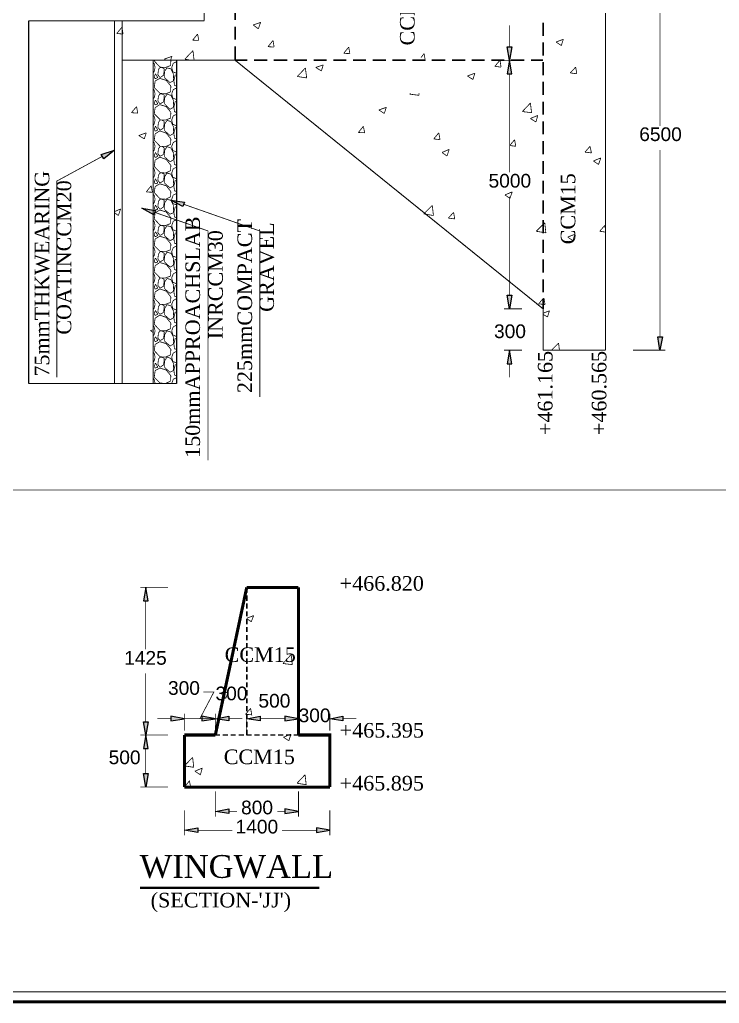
# Model space of a CAD drawing. Header units: millimetres. Extents: x 5 to 839, y 41 to 552.
# Drawn here: x 653.5 to 730.1, y 40.5 to 148.3 of the extents above; entities that cross this region are included whole.
import ezdxf

# ---------------------------------------------------------------- set-up
doc = ezdxf.new("R2010")
doc.units = ezdxf.units.MM
for name, color, linetype in [('H', 7, 'Continuous'), ('P', 7, 'Continuous'), ('T', 7, 'Continuous')]:
    doc.layers.add(name, color=color, linetype=linetype)

msp = doc.modelspace()

# ---------------------------------------------------------------- hatches: boundary and pattern name
at = {"layer": 'H', "linetype": 'Continuous'}
for points in [[(707.108, 143.88), (706.861, 145.362), (707.355, 145.362), (707.108, 143.88)], [(706.861, 142.399), (707.108, 143.88), (707.355, 142.399), (706.861, 142.399)], [(662.658, 133.085), (662.411, 133.544), (663.84, 134.02), (662.658, 133.085)], [(671.336, 127.829), (670.031, 128.552), (671.513, 128.305), (671.336, 127.829)], [(668.161, 126.947), (666.856, 127.67), (668.338, 127.406), (668.161, 126.947)], [(707.108, 116.611), (706.861, 118.092), (707.355, 118.092), (707.108, 116.611)], [(707.108, 116.611), (706.861, 118.092), (707.355, 118.092), (707.108, 116.611)], [(723.583, 112.078), (723.318, 113.559), (723.829, 113.559), (723.583, 112.078)], [(706.861, 110.596), (707.108, 112.078), (707.355, 110.596), (706.861, 110.596)], [(667.015, 84.614), (667.279, 86.095), (667.526, 84.614), (667.015, 84.614)], [(667.279, 69.921), (667.015, 71.367), (667.526, 71.367), (667.279, 69.921)], [(670.031, 71.438), (670.031, 71.949), (671.513, 71.702), (670.031, 71.438)], [(673.418, 71.438), (673.418, 71.949), (674.899, 71.702), (673.418, 71.438)], [(676.381, 71.438), (674.899, 71.702), (676.381, 71.949), (676.381, 71.438)], [(679.803, 71.438), (678.321, 71.702), (679.803, 71.949), (679.803, 71.438)], [(679.803, 71.438), (678.321, 71.702), (679.803, 71.949), (679.803, 71.438)], [(682.519, 71.438), (682.519, 71.949), (684.001, 71.702), (682.519, 71.438)], [(682.519, 71.438), (682.519, 71.949), (684.001, 71.702), (682.519, 71.438)], [(688.869, 71.438), (687.423, 71.702), (688.869, 71.949), (688.869, 71.438)], [(667.015, 68.439), (667.279, 69.921), (667.526, 68.439), (667.015, 68.439)], [(667.279, 64.206), (667.015, 65.687), (667.526, 65.687), (667.279, 64.206)], [(676.381, 61.278), (674.899, 61.542), (676.381, 61.789), (676.381, 61.278)], [(682.519, 61.278), (682.519, 61.789), (684.001, 61.542), (682.519, 61.278)], [(672.994, 59.214), (671.513, 59.461), (672.994, 59.725), (672.994, 59.214)], [(685.941, 59.214), (685.941, 59.725), (687.423, 59.461), (685.941, 59.214)]]:
    msp.add_hatch(color=256, dxfattribs=at).paths.add_polyline_path(points)

# ---------------------------------------------------------------- linework, layer by layer
at = {"layer": 'P'}
for points, const_width in [([(6.738, 41.769), (833.878, 41.769), (833.878, 551.886), (6.738, 551.886), (833.878, 551.886)], 0.085), ([(717.603, 112.095), (717.603, 158.662)], 0.127), ([(723.565, 157.18), (723.565, 136.684)], 0.085), ([(673.664, 148.202), (673.664, 154.129)], 0.127), ([(677.051, 149.719), (677.051, 148.29)], 0.169), ([(654.438, 148.202), (673.664, 148.202)], 0.127), ([(654.438, 148.202), (654.438, 108.444)], 0.127), ([(663.84, 108.444), (663.84, 148.202)], 0.127), ([(664.686, 143.88), (664.686, 148.202)], 0.127), ([(679.027, 147.743), (679.838, 148.026)], 0.085), ([(679.027, 147.743), (679.591, 147.32)], 0.085), ([(679.591, 147.32), (679.838, 148.026)], 0.085), ([(707.108, 145.362), (707.108, 147.69)], 0.085), ([(710.777, 146.544), (710.777, 147.99)], 0.169), ([(664.087, 146.808), (664.633, 147.479)], 0.085), ([(664.087, 146.808), (664.686, 146.756)], 0.085), ([(664.633, 147.479), (664.686, 147.355)], 0.085), ([(664.686, 147.355), (664.774, 146.756)], 0.085), ([(664.686, 146.756), (664.774, 146.756)], 0.085), ([(672.394, 146.085), (672.941, 146.756)], 0.085), ([(673.065, 146.05), (672.941, 146.756)], 0.085), ([(677.051, 147.567), (677.051, 146.121)], 0.169), ([(672.394, 146.085), (673.065, 146.05)], 0.085), ([(680.649, 145.362), (681.196, 146.05)], 0.085), ([(681.32, 145.327), (681.196, 146.05)], 0.085), ([(710.777, 144.392), (710.777, 145.838)], 0.169), ([(712.188, 145.874), (712.982, 146.173)], 0.085), ([(712.188, 145.874), (712.77, 145.486)], 0.085), ([(712.77, 145.486), (712.982, 146.173)], 0.085), ([(671.548, 144.004), (672.43, 144.939)], 0.085), ([(672.553, 143.88), (672.43, 144.939)], 0.085), ([(677.051, 145.415), (677.051, 143.88)], 0.169), ([(680.649, 145.362), (681.32, 145.327)], 0.085), ([(688.94, 144.639), (689.487, 145.327)], 0.085), ([(688.94, 144.639), (689.61, 144.604)], 0.085), ([(689.61, 144.604), (689.487, 145.327)], 0.085), ([(697.406, 144.18), (697.742, 144.604)], 0.085), ([(697.865, 143.88), (697.742, 144.604)], 0.085), ([(677.051, 143.88), (664.686, 143.88)], 0.127), ([(664.686, 143.88), (664.686, 108.444)], 0.127), ([(668.073, 143.88), (668.073, 108.444)], 0.127), ([(668.161, 143.581), (668.073, 143.581)], 0.085), ([(668.285, 143.087), (668.161, 143.581)], 0.085), ([(668.232, 143.88), (668.196, 143.757)], 0.085), ([(668.196, 143.792), (668.831, 143.122)], 0.085), ([(669.29, 144.004), (670.137, 144.304)], 0.085), ([(669.29, 144.004), (669.466, 143.88)], 0.085), ([(669.978, 143.88), (670.137, 144.304)], 0.085), ([(669.978, 143.298), (670.013, 143.88)], 0.085), ([(670.101, 143.087), (670.278, 143.545)], 0.085), ([(670.278, 143.545), (670.648, 143.722)], 0.085), ([(670.648, 143.88), (670.648, 108.444)], 0.127), ([(671.548, 144.004), (672.183, 143.88)], 0.085), ([(677.051, 143.88), (678.392, 143.88)], 0.169), ([(710.777, 116.628), (677.051, 143.88)], 0.127), ([(679.115, 143.88), (680.561, 143.88)], 0.169), ([(681.284, 143.88), (682.766, 143.88)], 0.169), ([(683.472, 143.88), (684.918, 143.88)], 0.169), ([(685.641, 143.88), (687.07, 143.88)], 0.169), ([(685.888, 143.087), (686.7, 143.369)], 0.085), ([(686.488, 142.699), (686.7, 143.369)], 0.085), ([(687.793, 143.88), (689.24, 143.88)], 0.169), ([(689.963, 143.88), (691.392, 143.88)], 0.169), ([(692.115, 143.88), (693.561, 143.88)], 0.169), ([(694.267, 143.88), (695.713, 143.88)], 0.169), ([(696.436, 143.88), (697.865, 143.88)], 0.169), ([(697.406, 143.933), (697.53, 143.88)], 0.085), ([(697.53, 143.88), (697.918, 143.88)], 0.085), ([(698.588, 143.88), (700.07, 143.88)], 0.169), ([(700.793, 143.88), (702.239, 143.88)], 0.169), ([(702.945, 143.88), (704.391, 143.88)], 0.169), ([(705.115, 143.88), (706.543, 143.88)], 0.169), ([(705.485, 143.21), (706.049, 143.88)], 0.085), ([(706.173, 143.122), (706.049, 143.88)], 0.085), ([(708.448, 143.88), (706.508, 143.88)], 0.085), ([(708.448, 143.88), (706.508, 143.88)], 0.085), ([(707.267, 143.88), (708.713, 143.88)], 0.169), ([(709.436, 143.88), (710.777, 143.88)], 0.169), ([(710.777, 142.24), (710.777, 143.669)], 0.169), ([(668.073, 142.575), (668.161, 142.575)], 0.085), ([(668.161, 142.575), (668.285, 143.087)], 0.085), ([(668.32, 142.399), (668.196, 142.064)], 0.085), ([(668.584, 141.975), (668.32, 142.399)], 0.085), ([(668.655, 142.875), (668.584, 142.275), (668.831, 141.975)], 0.085), ([(668.831, 143.087), (668.655, 142.875)], 0.085), ([(668.831, 143.122), (669.431, 143.087)], 0.085), ([(669.008, 143.087), (668.831, 143.087)], 0.085), ([(669.29, 142.946), (669.043, 143.087)], 0.085), ([(669.219, 142.24), (669.29, 142.946)], 0.085), ([(669.343, 142.699), (669.59, 143.034)], 0.085), ([(669.343, 141.94), (669.343, 142.663)], 0.085), ([(669.431, 143.087), (669.978, 143.298)], 0.085), ([(669.59, 143.034), (670.013, 142.946)], 0.085), ([(670.013, 142.946), (670.313, 142.311)], 0.085), ([(670.225, 142.61), (670.101, 143.087)], 0.085), ([(670.648, 142.452), (670.225, 142.61)], 0.085), ([(670.313, 142.311), (670.278, 141.605)], 0.085), ([(670.313, 142.311), (670.278, 141.605)], 0.085), ([(683.86, 142.099), (684.742, 143.034)], 0.085), ([(684.883, 141.94), (684.742, 143.034)], 0.085), ([(685.888, 143.087), (686.488, 142.699)], 0.085), ([(702.486, 142.152), (703.298, 142.452)], 0.085), ([(703.086, 141.764), (703.298, 142.452)], 0.085), ([(705.485, 143.21), (706.173, 143.122)], 0.085), ([(707.108, 142.399), (707.108, 131.604)], 0.085), ([(713.74, 142.487), (714.34, 143.122)], 0.085), ([(713.74, 142.487), (714.463, 142.399)], 0.085), ([(714.463, 142.399), (714.34, 143.122)], 0.085), ([(668.073, 141.552), (668.108, 141.34)], 0.085), ([(668.196, 142.064), (668.285, 141.852)], 0.085), ([(668.285, 141.605), (668.196, 140.882)], 0.085), ([(668.285, 141.852), (668.584, 141.975)], 0.085), ([(668.796, 141.887), (668.285, 141.605)], 0.085), ([(669.502, 141.676), (668.796, 141.887)], 0.085), ([(668.831, 141.975), (669.219, 142.24)], 0.085), ([(669.925, 141.429), (669.343, 141.94)], 0.085), ([(670.013, 141.041), (669.502, 141.676)], 0.085), ([(670.278, 141.605), (669.925, 141.429)], 0.085), ([(670.489, 142.24), (670.348, 141.676)], 0.085), ([(670.348, 141.676), (670.401, 141.129)], 0.085), ([(670.648, 142.275), (670.489, 142.24)], 0.085), ([(683.86, 142.099), (684.883, 141.94)], 0.085), ([(702.486, 142.152), (703.086, 141.764)], 0.085), ([(710.777, 140.07), (710.777, 141.517)], 0.169), ([(668.161, 140.67), (668.073, 140.705)], 0.085), ([(668.285, 140.194), (668.161, 140.67)], 0.085), ([(668.161, 139.7), (668.285, 140.194)], 0.085), ([(668.196, 140.882), (668.831, 140.247)], 0.085), ([(668.831, 140.194), (668.655, 139.947)], 0.085), ([(668.831, 140.247), (669.431, 140.194)], 0.085), ([(669.008, 140.194), (668.831, 140.194)], 0.085), ([(669.29, 140.035), (669.043, 140.194)], 0.085), ([(669.343, 139.771), (669.59, 140.159)], 0.085), ([(669.431, 140.194), (669.978, 140.406)], 0.085), ([(669.59, 140.159), (670.013, 140.035)], 0.085), ([(669.978, 140.406), (670.013, 141.041)], 0.085), ([(670.101, 140.194), (670.278, 140.67)], 0.085), ([(670.225, 139.735), (670.101, 140.194)], 0.085), ([(670.278, 140.67), (670.648, 140.829)], 0.085), ([(670.648, 141.041), (670.401, 141.129)], 0.085), ([(696.172, 140.159), (696.26, 140.282)], 0.085), ([(696.172, 140.159), (697.195, 140.035)], 0.085), ([(697.195, 140.035), (697.195, 140.282)], 0.085), ([(668.073, 139.7), (668.161, 139.7)], 0.085), ([(668.32, 139.524), (668.196, 139.188)], 0.085), ([(668.196, 139.188), (668.285, 138.977)], 0.085), ([(668.285, 138.977), (668.584, 139.1)], 0.085), ([(668.584, 139.1), (668.32, 139.524)], 0.085), ([(668.655, 139.947), (668.584, 139.4)], 0.085), ([(668.584, 139.4), (668.831, 139.1)], 0.085), ([(668.831, 139.1), (669.219, 139.312)], 0.085), ([(669.219, 139.312), (669.29, 140.035)], 0.085), ([(669.343, 139.065), (669.343, 139.771)], 0.085), ([(669.925, 138.501), (669.343, 139.065)], 0.085), ([(670.013, 140.07), (670.313, 139.435)], 0.085), ([(670.648, 139.559), (670.225, 139.735)], 0.085), ([(670.313, 139.435), (670.278, 138.712)], 0.085), ([(670.313, 139.435), (670.278, 138.712)], 0.085), ([(670.489, 139.347), (670.348, 138.765)], 0.085), ([(670.648, 139.4), (670.489, 139.347)], 0.085), ([(708.501, 138.254), (709.383, 139.188)], 0.085), ([(709.507, 138.13), (709.383, 139.188)], 0.085), ([(710.777, 137.918), (710.777, 139.347)], 0.169), ([(665.692, 138.13), (666.256, 138.8)], 0.085), ([(665.692, 138.13), (666.38, 138.077)], 0.085), ([(666.38, 138.077), (666.256, 138.8)], 0.085), ([(668.073, 138.677), (668.108, 138.465)], 0.085), ([(668.285, 138.677), (668.196, 138.007)], 0.085), ([(668.196, 138.007), (668.831, 137.372)], 0.085), ([(668.796, 139.012), (668.285, 138.677)], 0.085), ([(669.502, 138.8), (668.796, 139.012)], 0.085), ([(670.013, 138.165), (669.502, 138.8)], 0.085), ([(670.278, 138.712), (669.925, 138.501)], 0.085), ([(669.978, 137.53), (670.013, 138.13)], 0.085), ([(670.348, 138.765), (670.401, 138.218)], 0.085), ([(670.648, 138.13), (670.401, 138.254)], 0.085), ([(692.785, 138.43), (693.596, 138.712)], 0.085), ([(692.785, 138.43), (693.385, 138.042)], 0.085), ([(693.385, 138.042), (693.596, 138.712)], 0.085), ([(708.501, 138.254), (709.507, 138.13)], 0.085), ([(668.161, 137.795), (668.073, 137.83)], 0.085), ([(668.285, 137.319), (668.161, 137.795)], 0.085), ([(668.161, 136.807), (668.285, 137.319)], 0.085), ([(668.655, 137.072), (668.584, 136.525)], 0.085), ([(668.831, 137.319), (668.655, 137.072)], 0.085), ([(668.831, 137.319), (669.431, 137.319)], 0.085), ([(669.008, 137.319), (668.831, 137.319)], 0.085), ([(669.29, 137.16), (669.043, 137.319)], 0.085), ([(669.219, 136.437), (669.29, 137.16)], 0.085), ([(669.343, 136.895), (669.59, 137.283)], 0.085), ([(669.343, 136.137), (669.343, 136.895)], 0.085), ([(669.431, 137.319), (669.978, 137.53)], 0.085), ([(669.59, 137.283), (670.013, 137.16)], 0.085), ([(670.013, 137.16), (670.313, 136.56)], 0.085), ([(670.101, 137.319), (670.278, 137.795)], 0.085), ([(670.225, 136.86), (670.101, 137.319)], 0.085), ([(670.278, 137.795), (670.648, 137.954)], 0.085), ([(709.383, 137.495), (710.195, 137.83)], 0.085), ([(709.383, 137.495), (709.983, 137.107)], 0.085), ([(709.983, 137.107), (710.195, 137.83)], 0.085), ([(710.777, 135.749), (710.777, 137.195)], 0.169), ([(666.503, 135.625), (667.314, 135.925)], 0.085), ([(667.103, 135.255), (667.314, 135.925)], 0.085), ([(668.073, 136.772), (668.161, 136.807)], 0.085), ([(668.32, 136.648), (668.196, 136.313)], 0.085), ([(668.196, 136.313), (668.285, 136.102)], 0.085), ([(668.285, 136.102), (668.584, 136.225)], 0.085), ([(668.796, 136.137), (668.285, 135.802)], 0.085), ([(668.584, 136.225), (668.32, 136.648)], 0.085), ([(668.584, 136.525), (668.831, 136.225)], 0.085), ([(669.502, 135.89), (668.796, 136.137)], 0.085), ([(668.831, 136.225), (669.219, 136.437)], 0.085), ([(669.925, 135.625), (669.343, 136.137)], 0.085), ([(670.013, 135.255), (669.502, 135.89)], 0.085), ([(670.278, 135.837), (669.925, 135.625)], 0.085), ([(670.648, 136.684), (670.225, 136.86)], 0.085), ([(670.313, 136.56), (670.278, 135.837)], 0.085), ([(670.313, 136.56), (670.278, 135.837)], 0.085), ([(670.489, 136.472), (670.348, 135.89)], 0.085), ([(670.348, 135.89), (670.401, 135.326)], 0.085), ([(670.648, 136.525), (670.489, 136.472)], 0.085), ([(690.545, 135.961), (691.092, 136.648)], 0.085), ([(690.545, 135.961), (691.233, 135.925)], 0.085), ([(691.233, 135.925), (691.092, 136.648)], 0.085), ([(698.8, 135.255), (699.347, 135.925)], 0.085), ([(699.488, 135.167), (699.347, 135.925)], 0.085), ([(666.503, 135.625), (667.103, 135.255)], 0.085), ([(668.073, 135.749), (668.108, 135.59)], 0.085), ([(668.161, 134.902), (668.073, 134.955)], 0.085), ([(668.285, 134.444), (668.161, 134.902)], 0.085), ([(668.285, 135.802), (668.196, 135.114)], 0.085), ([(668.196, 135.114), (668.831, 134.444)], 0.085), ([(669.978, 134.655), (670.013, 135.255)], 0.085), ([(670.101, 134.444), (670.278, 134.867)], 0.085), ([(670.278, 134.867), (670.648, 135.079)], 0.085), ([(670.648, 135.255), (670.401, 135.326)], 0.085), ([(698.8, 135.255), (699.488, 135.167)], 0.085), ([(707.108, 134.532), (707.655, 135.167)], 0.085), ([(707.778, 134.444), (707.655, 135.167)], 0.085), ([(710.777, 133.562), (710.777, 135.043)], 0.169), ([(668.073, 133.897), (668.161, 133.932)], 0.085), ([(668.161, 133.932), (668.285, 134.444)], 0.085), ([(668.32, 133.773), (668.196, 133.421)], 0.085), ([(668.584, 133.35), (668.32, 133.773)], 0.085), ([(668.655, 134.197), (668.584, 133.597)], 0.085), ([(668.831, 134.408), (668.655, 134.197)], 0.085), ([(668.831, 134.444), (669.431, 134.444)], 0.085), ([(669.008, 134.444), (668.831, 134.444)], 0.085), ([(669.29, 134.267), (669.043, 134.444)], 0.085), ([(669.219, 133.562), (669.29, 134.267)], 0.085), ([(669.343, 134.02), (669.59, 134.408)], 0.085), ([(669.343, 133.262), (669.343, 134.02)], 0.085), ([(669.431, 134.408), (669.978, 134.655)], 0.085), ([(669.59, 134.408), (670.013, 134.267)], 0.085), ([(670.013, 134.267), (670.313, 133.685)], 0.085), ([(670.225, 133.985), (670.101, 134.444)], 0.085), ([(670.648, 133.809), (670.225, 133.985)], 0.085), ([(670.313, 133.685), (670.278, 132.962)], 0.085), ([(670.313, 133.685), (670.278, 132.962)], 0.085), ([(699.699, 133.773), (700.493, 134.108)], 0.085), ([(699.699, 133.773), (700.246, 133.385)], 0.085), ([(700.246, 133.385), (700.493, 134.108)], 0.085), ([(707.108, 134.532), (707.778, 134.444)], 0.085), ([(715.363, 133.809), (715.91, 134.444)], 0.085), ([(715.363, 133.809), (716.068, 133.72)], 0.085), ([(716.068, 133.72), (715.91, 134.444)], 0.085), ([(723.565, 113.577), (723.565, 134.056)], 0.085), ([(662.517, 133.35), (657.525, 130.634), (657.525, 109.132)], 0.085), ([(668.073, 132.874), (668.108, 132.715)], 0.085), ([(668.196, 133.421), (668.285, 133.209)], 0.085), ([(668.285, 132.927), (668.196, 132.239)], 0.085), ([(668.285, 133.209), (668.584, 133.35)], 0.085), ([(668.796, 133.262), (668.285, 132.927)], 0.085), ([(668.584, 133.597), (668.831, 133.35)], 0.085), ([(669.502, 132.997), (668.796, 133.262)], 0.085), ([(668.831, 133.35), (669.219, 133.562)], 0.085), ([(669.925, 132.75), (669.343, 133.262)], 0.085), ([(670.013, 132.362), (669.502, 132.997)], 0.085), ([(670.278, 132.962), (669.925, 132.75)], 0.085), ([(670.489, 133.597), (670.348, 132.997)], 0.085), ([(670.348, 132.997), (670.401, 132.45)], 0.085), ([(670.648, 133.597), (670.489, 133.597)], 0.085), ([(710.777, 131.392), (710.777, 132.838)], 0.169), ([(716.28, 132.838), (717.091, 133.174)], 0.085), ([(716.28, 132.838), (716.844, 132.45)], 0.085), ([(716.844, 132.45), (717.091, 133.174)], 0.085), ([(668.161, 132.027), (668.073, 132.08)], 0.085), ([(668.285, 131.516), (668.161, 132.027)], 0.085), ([(668.161, 131.057), (668.285, 131.516)], 0.085), ([(668.196, 132.239), (668.831, 131.568)], 0.085), ([(668.831, 131.516), (668.655, 131.304)], 0.085), ([(668.831, 131.568), (669.431, 131.516)], 0.085), ([(669.008, 131.516), (668.831, 131.516)], 0.085), ([(669.29, 131.392), (669.043, 131.516)], 0.085), ([(669.343, 131.145), (669.59, 131.516)], 0.085), ([(669.431, 131.516), (669.978, 131.78)], 0.085), ([(669.59, 131.516), (670.013, 131.392)], 0.085), ([(669.978, 131.78), (670.013, 132.362)], 0.085), ([(670.101, 131.516), (670.278, 131.992)], 0.085), ([(670.225, 131.057), (670.101, 131.516)], 0.085), ([(670.278, 131.992), (670.648, 132.151)], 0.085), ([(670.648, 132.362), (670.401, 132.45)], 0.085), ([(668.073, 131.022), (668.161, 131.057)], 0.085), ([(668.32, 130.881), (668.196, 130.545)], 0.085), ([(668.196, 130.545), (668.285, 130.334)], 0.085), ([(668.285, 130.334), (668.584, 130.422)], 0.085), ([(668.584, 130.422), (668.32, 130.881)], 0.085), ([(668.655, 131.304), (668.584, 130.722)], 0.085), ([(668.584, 130.722), (668.831, 130.422)], 0.085), ([(668.831, 130.422), (669.219, 130.669)], 0.085), ([(669.219, 130.669), (669.29, 131.392)], 0.085), ([(669.343, 130.387), (669.343, 131.145)], 0.085), ([(670.013, 131.392), (670.313, 130.81)], 0.085), ([(670.648, 130.881), (670.225, 131.057)], 0.085), ([(670.313, 130.81), (670.278, 130.087)], 0.085), ([(670.313, 130.81), (670.278, 130.087)], 0.085), ([(670.489, 130.722), (670.348, 130.122)], 0.085), ([(670.648, 130.722), (670.489, 130.722)], 0.085), ([(710.777, 129.24), (710.777, 130.669)], 0.169), ([(667.314, 129.452), (667.861, 130.122)], 0.085), ([(667.314, 129.452), (667.985, 129.399)], 0.085), ([(667.985, 129.399), (667.861, 130.122)], 0.085), ([(668.073, 129.999), (668.108, 129.822)], 0.085), ([(668.285, 130.034), (668.196, 129.364)], 0.085), ([(668.196, 129.364), (668.831, 128.693)], 0.085), ([(668.796, 130.334), (668.285, 130.034)], 0.085), ([(669.502, 130.122), (668.796, 130.334)], 0.085), ([(669.925, 129.875), (669.343, 130.387)], 0.085), ([(670.013, 129.487), (669.502, 130.122)], 0.085), ([(670.278, 130.087), (669.925, 129.875)], 0.085), ([(669.978, 128.905), (670.013, 129.487)], 0.085), ([(670.348, 130.122), (670.401, 129.575)], 0.085), ([(670.648, 129.487), (670.401, 129.575)], 0.085), ([(706.596, 129.117), (707.39, 129.452)], 0.085), ([(707.143, 128.729), (707.39, 129.452)], 0.085), ([(668.161, 129.152), (668.073, 129.152)], 0.085), ([(668.285, 128.64), (668.161, 129.152)], 0.085), ([(668.161, 128.182), (668.285, 128.64)], 0.085), ([(668.655, 128.429), (668.584, 127.847)], 0.085), ([(668.831, 128.64), (668.655, 128.429)], 0.085), ([(668.831, 128.693), (669.431, 128.64)], 0.085), ([(669.008, 128.64), (668.831, 128.64)], 0.085), ([(669.29, 128.517), (669.043, 128.64)], 0.085), ([(669.219, 127.794), (669.29, 128.517)], 0.085), ([(669.343, 128.27), (669.59, 128.64)], 0.085), ([(669.343, 127.494), (669.343, 128.27)], 0.085), ([(669.431, 128.64), (669.978, 128.905)], 0.085), ([(669.59, 128.64), (670.013, 128.517)], 0.085), ([(670.013, 128.517), (670.313, 127.917)], 0.085), ([(670.101, 128.64), (670.278, 129.117)], 0.085), ([(670.225, 128.182), (670.101, 128.64)], 0.085), ([(670.278, 129.117), (670.648, 129.275)], 0.085), ([(706.596, 129.117), (707.143, 128.729)], 0.085), ([(707.108, 118.11), (707.108, 128.94)], 0.085), ([(710.777, 127.071), (710.777, 128.517)], 0.169), ([(663.84, 127.282), (664.51, 127.582)], 0.085), ([(664.263, 126.859), (664.51, 127.582)], 0.085), ([(668.073, 128.129), (668.161, 128.182)], 0.085), ([(668.32, 128.005), (668.196, 127.635)], 0.085), ([(668.196, 127.635), (668.285, 127.459)], 0.085), ([(668.232, 127.212), (674.088, 125.166), (674.088, 100.03)], 0.085), ([(668.285, 127.459), (668.584, 127.547)], 0.085), ([(668.796, 127.459), (668.285, 127.159)], 0.085), ([(668.584, 127.547), (668.32, 128.005)], 0.085), ([(668.584, 127.847), (668.831, 127.547)], 0.085), ([(669.502, 127.247), (668.796, 127.459)], 0.085), ([(668.831, 127.547), (669.219, 127.794)], 0.085), ([(669.925, 127), (669.343, 127.494)], 0.085), ([(670.013, 126.612), (669.502, 127.247)], 0.085), ([(670.648, 128.005), (670.225, 128.182)], 0.085), ([(670.313, 127.917), (670.278, 127.159)], 0.085), ([(670.313, 127.917), (670.278, 127.159)], 0.085), ([(670.489, 127.794), (670.348, 127.247)], 0.085), ([(670.348, 127.247), (670.401, 126.7)], 0.085), ([(670.648, 127.847), (670.489, 127.794)], 0.085), ([(671.407, 128.094), (679.75, 125.166), (679.75, 106.962)], 0.085), ([(697.706, 127.035), (698.641, 127.97)], 0.085), ([(698.765, 126.859), (698.641, 127.97)], 0.085), ([(700.405, 126.577), (700.969, 127.212)], 0.085), ([(701.093, 126.488), (700.969, 127.212)], 0.085), ([(663.84, 127.159), (664.263, 126.859)], 0.085), ([(668.073, 127.123), (668.108, 126.912)], 0.085), ([(668.161, 126.277), (668.073, 126.277)], 0.085), ([(668.285, 125.765), (668.161, 126.277)], 0.085), ([(668.285, 127.159), (668.196, 126.436)], 0.085), ([(668.196, 126.488), (668.831, 125.801)], 0.085), ([(670.278, 127.159), (669.925, 127)], 0.085), ([(669.978, 126.012), (670.013, 126.612)], 0.085), ([(670.101, 125.765), (670.278, 126.224)], 0.085), ([(670.278, 126.224), (670.648, 126.4)], 0.085), ([(670.648, 126.612), (670.401, 126.7)], 0.085), ([(697.706, 127.035), (698.765, 126.859)], 0.085), ([(700.405, 126.577), (701.093, 126.488)], 0.085), ([(710.777, 124.919), (710.777, 126.365)], 0.169), ([(668.073, 125.254), (668.161, 125.254)], 0.085), ([(668.161, 125.254), (668.285, 125.765)], 0.085), ([(668.32, 125.095), (668.196, 124.742)], 0.085), ([(668.584, 124.672), (668.32, 125.095)], 0.085), ([(668.655, 125.554), (668.584, 124.954)], 0.085), ([(668.831, 125.765), (668.655, 125.554)], 0.085), ([(668.831, 125.801), (669.431, 125.765)], 0.085), ([(669.008, 125.765), (668.831, 125.765)], 0.085), ([(669.29, 125.642), (669.043, 125.765)], 0.085), ([(669.219, 124.919), (669.29, 125.642)], 0.085), ([(669.343, 125.377), (669.59, 125.73)], 0.085), ([(669.343, 124.619), (669.343, 125.377)], 0.085), ([(669.431, 125.765), (669.978, 125.977)], 0.085), ([(669.59, 125.73), (670.013, 125.642)], 0.085), ([(670.013, 125.642), (670.313, 125.007)], 0.085), ([(670.225, 125.307), (670.101, 125.765)], 0.085), ([(670.648, 125.13), (670.225, 125.307)], 0.085), ([(710.018, 125.13), (710.777, 125.889)], 0.085), ([(711.077, 124.954), (710.777, 125.007), (710.018, 125.13)], 0.085), ([(710.777, 125.889), (710.953, 126.065)], 0.085), ([(711.077, 124.954), (710.953, 126.065)], 0.085), ([(716.968, 125.13), (717.515, 125.765)], 0.085), ([(716.968, 125.13), (717.603, 125.042)], 0.085), ([(717.603, 125.342), (717.515, 125.765)], 0.085), ([(668.073, 124.248), (668.108, 124.037)], 0.085), ([(668.196, 124.742), (668.285, 124.531)], 0.085), ([(668.285, 124.284), (668.196, 123.56)], 0.085), ([(668.285, 124.531), (668.584, 124.672)], 0.085), ([(668.796, 124.583), (668.285, 124.284)], 0.085), ([(668.584, 124.954), (668.831, 124.672)], 0.085), ([(669.502, 124.372), (668.796, 124.583)], 0.085), ([(668.831, 124.672), (669.219, 124.919)], 0.085), ([(669.925, 124.107), (669.343, 124.619)], 0.085), ([(670.013, 123.737), (669.502, 124.372)], 0.085), ([(670.278, 124.284), (669.925, 124.107)], 0.085), ([(670.313, 125.007), (670.278, 124.284)], 0.085), ([(670.313, 125.007), (670.278, 124.284)], 0.085), ([(670.489, 124.919), (670.348, 124.372)], 0.085), ([(670.348, 124.372), (670.401, 123.825)], 0.085), ([(670.648, 124.954), (670.489, 124.919)], 0.085), ([(710.777, 122.767), (710.777, 124.195)], 0.169), ([(713.458, 124.495), (714.252, 124.795)], 0.085), ([(713.458, 124.495), (714.04, 124.107)], 0.085), ([(714.04, 124.107), (714.252, 124.795)], 0.085), ([(668.161, 123.349), (668.073, 123.402)], 0.085), ([(668.285, 122.89), (668.161, 123.349)], 0.085), ([(668.161, 122.379), (668.285, 122.89)], 0.085), ([(668.196, 123.56), (668.831, 122.925)], 0.085), ([(668.831, 122.89), (668.655, 122.626)], 0.085), ([(668.831, 122.925), (669.431, 122.89)], 0.085), ([(669.008, 122.89), (668.831, 122.89)], 0.085), ([(669.29, 122.714), (669.008, 122.89)], 0.085), ([(669.431, 122.89), (669.978, 123.102)], 0.085), ([(669.978, 123.102), (670.013, 123.737)], 0.085), ([(670.101, 122.89), (670.278, 123.349)], 0.085), ([(670.225, 122.414), (670.101, 122.89)], 0.085), ([(670.278, 123.349), (670.648, 123.525)], 0.085), ([(670.648, 123.737), (670.401, 123.825)], 0.085), ([(668.073, 122.379), (668.161, 122.379)], 0.085), ([(668.32, 122.202), (668.196, 121.867)], 0.085), ([(668.196, 121.867), (668.285, 121.655)], 0.085), ([(668.584, 121.779), (668.32, 122.202)], 0.085), ([(668.655, 122.626), (668.584, 122.079)], 0.085), ([(668.584, 122.079), (668.831, 121.779)], 0.085), ([(668.831, 121.779), (669.219, 121.991)], 0.085), ([(669.219, 121.991), (669.29, 122.767)], 0.085), ([(669.343, 122.467), (669.59, 122.837)], 0.085), ([(669.343, 121.744), (669.343, 122.467)], 0.085), ([(669.59, 122.837), (670.013, 122.714)], 0.085), ([(670.013, 122.767), (670.313, 122.132)], 0.085), ([(670.648, 122.255), (670.225, 122.414)], 0.085), ([(670.313, 122.132), (670.278, 121.408)], 0.085), ([(670.313, 122.132), (670.278, 121.408)], 0.085), ([(670.489, 122.043), (670.348, 121.444)], 0.085), ([(670.648, 122.079), (670.489, 122.043)], 0.085), ([(710.777, 120.597), (710.777, 122.043)], 0.169), ([(668.073, 121.356), (668.108, 121.144)], 0.085), ([(668.285, 121.356), (668.196, 120.685)], 0.085), ([(668.285, 121.655), (668.584, 121.779)], 0.085), ([(668.796, 121.708), (668.285, 121.356)], 0.085), ([(669.502, 121.497), (668.796, 121.708)], 0.085), ([(669.925, 121.197), (669.343, 121.744)], 0.085), ([(670.013, 120.862), (669.502, 121.497)], 0.085), ([(670.278, 121.408), (669.925, 121.197)], 0.085), ([(669.978, 120.227), (670.013, 120.862)], 0.085), ([(670.348, 121.444), (670.401, 120.932)], 0.085), ([(670.648, 120.862), (670.401, 120.932)], 0.085), ([(668.161, 120.474), (668.073, 120.509)], 0.085), ([(668.285, 120.015), (668.161, 120.474)], 0.085), ([(668.161, 119.503), (668.285, 120.015)], 0.085), ([(668.196, 120.685), (668.831, 120.015)], 0.085), ([(668.655, 119.75), (668.584, 119.204)], 0.085), ([(668.831, 120.015), (668.655, 119.75)], 0.085), ([(668.831, 120.015), (669.431, 120.015)], 0.085), ([(669.008, 120.015), (668.831, 120.015)], 0.085), ([(669.29, 119.839), (669.008, 120.015)], 0.085), ([(669.219, 119.115), (669.29, 119.839)], 0.085), ([(669.343, 119.592), (669.59, 119.962)], 0.085), ([(669.431, 120.015), (669.978, 120.227)], 0.085), ([(669.59, 119.962), (670.013, 119.839)], 0.085), ([(670.013, 119.839), (670.313, 119.239)], 0.085), ([(670.101, 120.015), (670.278, 120.474)], 0.085), ([(670.225, 119.539), (670.101, 120.015)], 0.085), ([(670.278, 120.474), (670.648, 120.65)], 0.085), ([(710.777, 118.445), (710.777, 119.874)], 0.169), ([(668.073, 119.451), (668.161, 119.503)], 0.085), ([(668.32, 119.327), (668.196, 118.992)], 0.085), ([(668.196, 118.992), (668.285, 118.78)], 0.085), ([(668.285, 118.78), (668.584, 118.904)], 0.085), ([(668.796, 118.816), (668.285, 118.48)], 0.085), ([(668.584, 118.904), (668.32, 119.327)], 0.085), ([(668.584, 119.204), (668.831, 118.904)], 0.085), ([(669.502, 118.569), (668.796, 118.816)], 0.085), ([(668.831, 118.904), (669.219, 119.115)], 0.085), ([(669.343, 118.816), (669.343, 119.592)], 0.085), ([(669.925, 118.322), (669.343, 118.816)], 0.085), ([(670.013, 117.934), (669.502, 118.569)], 0.085), ([(670.648, 119.38), (670.225, 119.539)], 0.085), ([(670.313, 119.239), (670.278, 118.533)], 0.085), ([(670.313, 119.239), (670.278, 118.533)], 0.085), ([(670.489, 119.168), (670.348, 118.569)], 0.085), ([(670.348, 118.569), (670.401, 118.022)], 0.085), ([(670.648, 119.204), (670.489, 119.168)], 0.085), ([(707.108, 118.11), (707.108, 119.592)], 0.085), ([(668.073, 118.445), (668.108, 118.269)], 0.085), ([(668.161, 117.598), (668.073, 117.634)], 0.085), ([(668.285, 117.122), (668.161, 117.598)], 0.085), ([(668.285, 118.48), (668.196, 117.81)], 0.085), ([(668.196, 117.81), (668.831, 117.122)], 0.085), ([(670.278, 118.533), (669.925, 118.322)], 0.085), ([(669.978, 117.334), (670.013, 117.934)], 0.085), ([(670.101, 117.122), (670.278, 117.546)], 0.085), ([(670.278, 117.546), (670.648, 117.757)], 0.085), ([(670.648, 117.934), (670.401, 118.022)], 0.085), ([(710.283, 117.175), (710.777, 117.757)], 0.085), ([(710.777, 116.628), (710.777, 117.722)], 0.169), ([(710.777, 117.757), (710.865, 117.81)], 0.085), ([(710.988, 117.087), (710.865, 117.81)], 0.085), ([(668.073, 116.575), (668.161, 116.628)], 0.085), ([(668.161, 116.628), (668.285, 117.122)], 0.085), ([(668.32, 116.452), (668.196, 116.117)], 0.085), ([(668.584, 116.029), (668.32, 116.452)], 0.085), ([(668.655, 116.875), (668.584, 116.276)], 0.085), ([(668.831, 117.122), (668.655, 116.875)], 0.085), ([(668.831, 117.122), (669.431, 117.122)], 0.085), ([(669.008, 117.122), (668.831, 117.122)], 0.085), ([(669.29, 116.963), (669.008, 117.122)], 0.085), ([(669.219, 116.24), (669.29, 116.963)], 0.085), ([(669.343, 116.699), (669.59, 117.087)], 0.085), ([(669.343, 115.94), (669.343, 116.699)], 0.085), ([(669.431, 117.122), (669.978, 117.334)], 0.085), ([(669.59, 117.087), (670.013, 116.963)], 0.085), ([(670.013, 116.963), (670.313, 116.364)], 0.085), ([(670.225, 116.664), (670.101, 117.122)], 0.085), ([(670.648, 116.487), (670.225, 116.664)], 0.085), ([(708.448, 116.628), (706.508, 116.628)], 0.085), ([(708.448, 116.628), (706.508, 116.628)], 0.085), ([(710.777, 117.122), (710.283, 117.175)], 0.085), ([(710.777, 116.628), (710.777, 112.095)], 0.127), ([(710.988, 117.087), (710.777, 117.122)], 0.085), ([(710.777, 116.152), (711.465, 116.417)], 0.085), ([(711.253, 115.729), (711.465, 116.417)], 0.085), ([(668.073, 115.57), (668.108, 115.394)], 0.085), ([(668.196, 116.117), (668.285, 115.905)], 0.085), ([(668.285, 115.605), (668.196, 114.935)], 0.085), ([(668.285, 115.905), (668.584, 116.029)], 0.085), ([(668.796, 115.94), (668.285, 115.605)], 0.085), ([(668.584, 116.276), (668.831, 116.029)], 0.085), ([(669.502, 115.693), (668.796, 115.94)], 0.085), ([(668.831, 116.029), (669.219, 116.24)], 0.085), ([(669.925, 115.429), (669.343, 115.94)], 0.085), ([(670.013, 115.058), (669.502, 115.693)], 0.085), ([(670.278, 115.641), (669.925, 115.429)], 0.085), ([(670.313, 116.364), (670.278, 115.641)], 0.085), ([(670.313, 116.364), (670.278, 115.641)], 0.085), ([(670.489, 116.276), (670.348, 115.693)], 0.085), ([(670.348, 115.693), (670.401, 115.147)], 0.085), ([(670.648, 116.276), (670.489, 116.276)], 0.085), ([(710.777, 116.029), (711.253, 115.729)], 0.085), ([(667.773, 114.247), (668.073, 114.335)], 0.085), ([(667.773, 114.247), (668.073, 114.035)], 0.085), ([(668.161, 114.723), (668.073, 114.759)], 0.085), ([(668.285, 114.212), (668.161, 114.723)], 0.085), ([(668.196, 114.935), (668.831, 114.247)], 0.085), ([(668.831, 114.247), (669.431, 114.212)], 0.085), ([(669.431, 114.212), (669.978, 114.459)], 0.085), ([(669.978, 114.459), (670.013, 115.058)], 0.085), ([(670.101, 114.212), (670.278, 114.67)], 0.085), ([(670.278, 114.67), (670.648, 114.847)], 0.085), ([(670.648, 115.058), (670.401, 115.147)], 0.085), ([(668.073, 113.7), (668.161, 113.736)], 0.085), ([(668.161, 113.736), (668.285, 114.212)], 0.085), ([(668.32, 113.577), (668.196, 113.242)], 0.085), ([(668.196, 113.242), (668.285, 113.03)], 0.085), ([(668.584, 113.153), (668.32, 113.577)], 0.085), ([(668.655, 114), (668.584, 113.4)], 0.085), ([(668.584, 113.4), (668.831, 113.153)], 0.085), ([(668.831, 114.212), (668.655, 114)], 0.085), ([(669.008, 114.212), (668.831, 114.212)], 0.085), ([(668.831, 113.153), (669.219, 113.365)], 0.085), ([(669.29, 114.088), (669.008, 114.212)], 0.085), ([(669.219, 113.365), (669.29, 114.088)], 0.085), ([(669.343, 113.824), (669.59, 114.212)], 0.085), ([(669.343, 113.065), (669.343, 113.824)], 0.085), ([(669.59, 114.212), (670.013, 114.088)], 0.085), ([(670.013, 114.088), (670.313, 113.489)], 0.085), ([(670.225, 113.788), (670.101, 114.212)], 0.085), ([(670.648, 113.577), (670.225, 113.788)], 0.085), ([(670.313, 113.489), (670.278, 112.765)], 0.085), ([(670.313, 113.489), (670.278, 112.765)], 0.085), ([(670.489, 113.4), (670.348, 112.818)], 0.085), ([(670.648, 113.4), (670.489, 113.4)], 0.085), ([(668.073, 112.677), (668.108, 112.518)], 0.085), ([(668.285, 112.73), (668.196, 112.042)], 0.085), ([(668.285, 113.03), (668.584, 113.153)], 0.085), ([(668.796, 113.03), (668.285, 112.73)], 0.085), ([(669.502, 112.818), (668.796, 113.03)], 0.085), ([(669.925, 112.554), (669.343, 113.065)], 0.085), ([(670.013, 112.183), (669.502, 112.818)], 0.085), ([(670.278, 112.765), (669.925, 112.554)], 0.085), ([(669.978, 111.584), (670.013, 112.183)], 0.085), ([(670.348, 112.818), (670.401, 112.254)], 0.085), ([(670.648, 112.183), (670.401, 112.254)], 0.085), ([(708.448, 112.095), (706.508, 112.095)], 0.085), ([(710.777, 112.095), (717.603, 112.095)], 0.127), ([(711.676, 112.095), (712.47, 112.889)], 0.085), ([(712.558, 112.095), (712.47, 112.889)], 0.085), ([(720.602, 112.095), (724.165, 112.095)], 0.085), ([(668.161, 111.831), (668.073, 111.831)], 0.085), ([(668.285, 111.337), (668.161, 111.831)], 0.085), ([(668.161, 110.86), (668.285, 111.337)], 0.085), ([(668.196, 112.042), (668.831, 111.372)], 0.085), ([(668.655, 111.125), (668.584, 110.525)], 0.085), ([(668.831, 111.337), (668.655, 111.125)], 0.085), ([(668.831, 111.372), (669.431, 111.337)], 0.085), ([(669.008, 111.337), (668.831, 111.337)], 0.085), ([(669.29, 111.196), (669.008, 111.337)], 0.085), ([(669.219, 110.49), (669.29, 111.196)], 0.085), ([(669.343, 110.949), (669.59, 111.337)], 0.085), ([(669.431, 111.337), (669.978, 111.584)], 0.085), ([(669.59, 111.337), (670.013, 111.196)], 0.085), ([(670.013, 111.196), (670.313, 110.613)], 0.085), ([(670.101, 111.337), (670.278, 111.795)], 0.085), ([(670.225, 110.86), (670.101, 111.337)], 0.085), ([(670.278, 111.795), (670.648, 111.972)], 0.085), ([(668.073, 110.825), (668.161, 110.86)], 0.085), ([(668.32, 110.702), (668.196, 110.314)], 0.085), ([(668.196, 110.314), (668.285, 110.137)], 0.085), ([(668.285, 110.137), (668.584, 110.225)], 0.085), ([(668.796, 110.137), (668.285, 109.855)], 0.085), ([(668.584, 110.225), (668.32, 110.702)], 0.085), ([(668.584, 110.525), (668.831, 110.225)], 0.085), ([(669.502, 109.926), (668.796, 110.137)], 0.085), ([(668.831, 110.225), (669.219, 110.49)], 0.085), ([(669.343, 110.19), (669.343, 110.949)], 0.085), ([(669.925, 109.679), (669.343, 110.19)], 0.085), ([(670.648, 110.702), (670.225, 110.86)], 0.085), ([(670.313, 110.613), (670.278, 109.855)], 0.085), ([(670.313, 110.613), (670.278, 109.855)], 0.085), ([(670.489, 110.49), (670.348, 109.926)], 0.085), ([(670.648, 110.525), (670.489, 110.49)], 0.085), ([(707.108, 110.613), (707.108, 109.132)], 0.085), ([(668.073, 109.802), (668.108, 109.59)], 0.085), ([(668.161, 108.955), (668.073, 108.955)], 0.085), ([(668.285, 108.444), (668.161, 108.955)], 0.085), ([(668.285, 109.855), (668.196, 109.132)], 0.085), ([(668.196, 109.132), (668.831, 108.497)], 0.085), ([(670.013, 109.291), (669.502, 109.926)], 0.085), ([(670.278, 109.855), (669.925, 109.679)], 0.085), ([(669.978, 108.708), (670.013, 109.291)], 0.085), ([(670.101, 108.444), (670.278, 108.92)], 0.085), ([(670.278, 108.92), (670.648, 109.079)], 0.085), ([(670.348, 109.926), (670.401, 109.379)], 0.085), ([(670.648, 109.291), (670.401, 109.379)], 0.085), ([(654.438, 108.444), (670.648, 108.444)], 0.127), ([(668.831, 108.497), (669.431, 108.444)], 0.085), ([(669.431, 108.444), (669.978, 108.708)], 0.085), ([(621.418, 96.767), (732.032, 96.767)], 0.085), ([(674.882, 69.921), (678.321, 86.095)], 0.339), ([(678.321, 86.095), (683.983, 86.095)], 0.339), ([(683.983, 86.095), (683.983, 69.921)], 0.339), ([(669.713, 86.095), (666.679, 86.095)], 0.085), ([(678.321, 86.095), (678.321, 85.513)], 0.169), ([(678.321, 85.213), (678.321, 84.614)], 0.169), ([(667.262, 84.614), (667.262, 79.322)], 0.085), ([(678.321, 84.367), (678.321, 83.767)], 0.169), ([(678.321, 83.467), (678.321, 82.92)], 0.169), ([(678.321, 82.709), (679.08, 83.009)], 0.085), ([(678.321, 82.673), (678.815, 82.338), (679.08, 83.009)], 0.085), ([(678.321, 82.621), (678.321, 82.038)], 0.169), ([(677.263, 80.804), (677.21, 80.98)], 0.085), ([(678.321, 81.739), (678.321, 81.192)], 0.169), ([(678.321, 80.892), (678.321, 80.292)], 0.169), ([(678.321, 80.01), (678.321, 79.446)], 0.169), ([(678.321, 79.163), (678.321, 78.564)], 0.169), ([(682.29, 77.752), (683.189, 78.74)], 0.085), ([(683.189, 78.74), (683.313, 77.629)], 0.085), ([(678.321, 78.317), (678.321, 77.717)], 0.169), ([(683.313, 77.629), (682.29, 77.752)], 0.085), ([(667.262, 71.367), (667.262, 76.659)], 0.085), ([(678.321, 77.417), (678.321, 76.835)], 0.169), ([(678.321, 76.57), (678.321, 75.988)], 0.169), ([(678.321, 75.688), (678.321, 75.142)], 0.169), ([(673.188, 71.702), (674.723, 74.63), (673.576, 74.63)], 0.085), ([(675.781, 74.119), (676.028, 73.942), (676.275, 74.63)], 0.085), ([(675.852, 74.507), (676.275, 74.63)], 0.085), ([(678.321, 74.842), (678.321, 74.242)], 0.169), ([(678.321, 73.942), (678.321, 73.395)], 0.169), ([(671.495, 70.397), (671.495, 72.249)], 0.085), ([(674.882, 70.397), (674.882, 72.249)], 0.085), ([(674.882, 70.397), (674.882, 72.249)], 0.085), ([(678.18, 72.178), (678.321, 72.337)], 0.085), ([(678.321, 73.096), (678.321, 72.513)], 0.169), ([(678.321, 72.214), (678.321, 71.667)], 0.169), ([(678.321, 72.337), (678.744, 72.849)], 0.085), ([(678.744, 72.849), (678.868, 72.125), (678.321, 72.178)], 0.085), ([(678.321, 70.397), (678.321, 72.249)], 0.085), ([(678.321, 70.397), (678.321, 72.249)], 0.085), ([(683.983, 70.397), (683.983, 72.249)], 0.085), ([(683.983, 70.397), (683.983, 72.249)], 0.085), ([(687.423, 70.397), (687.423, 72.249)], 0.085), ([(670.013, 71.702), (668.532, 71.702)], 0.085), ([(674.882, 71.702), (671.495, 71.702)], 0.085), ([(673.4, 71.702), (671.971, 71.702)], 0.085), ([(676.363, 71.702), (677.845, 71.702)], 0.085), ([(678.18, 72.178), (678.321, 72.178)], 0.085), ([(678.321, 71.367), (678.321, 70.767)], 0.169), ([(679.803, 71.702), (681.284, 71.702)], 0.085), ([(679.803, 71.702), (682.502, 71.702)], 0.085), ([(682.502, 71.702), (681.02, 71.702)], 0.085), ([(688.852, 71.702), (690.333, 71.702)], 0.085), ([(671.495, 69.921), (671.495, 64.206)], 0.339), ([(671.495, 69.921), (674.882, 69.921)], 0.339), ([(678.321, 70.485), (678.321, 69.921)], 0.169), ([(683.983, 69.921), (687.423, 69.921), (687.423, 64.206)], 0.339), ([(669.713, 69.921), (666.679, 69.921)], 0.085), ([(669.713, 69.921), (666.679, 69.921)], 0.085), ([(675.393, 69.921), (674.882, 69.921)], 0.169), ([(676.275, 69.921), (675.693, 69.921)], 0.169), ([(677.122, 69.921), (676.575, 69.921)], 0.169), ([(678.021, 69.921), (677.422, 69.921)], 0.169), ([(678.868, 69.921), (678.268, 69.921)], 0.169), ([(679.75, 69.921), (679.168, 69.921)], 0.169), ([(680.597, 69.921), (680.014, 69.921)], 0.169), ([(681.443, 69.921), (680.896, 69.921)], 0.169), ([(682.343, 69.921), (681.743, 69.921)], 0.169), ([(682.925, 69.921), (682.343, 69.674)], 0.085), ([(682.343, 69.674), (682.925, 69.286)], 0.085), ([(683.189, 69.921), (682.625, 69.921)], 0.169), ([(682.925, 69.921), (683.137, 70.009)], 0.085), ([(682.925, 69.286), (683.137, 69.921)], 0.085), ([(683.137, 69.921), (683.137, 70.009)], 0.085), ([(683.983, 69.921), (683.472, 69.921)], 0.169), ([(667.262, 65.687), (667.262, 68.439)], 0.085), ([(671.495, 66.534), (672.394, 67.469)], 0.085), ([(672.518, 66.375), (672.394, 67.469)], 0.085), ([(671.495, 66.534), (672.518, 66.375)], 0.085), ([(672.641, 65.952), (673.453, 66.287)], 0.085), ([(672.641, 65.952), (673.241, 65.564), (673.453, 66.287)], 0.085), ([(671.495, 64.206), (672.042, 64.893), (672.183, 64.206)], 0.085), ([(683.824, 64.629), (684.706, 65.564)], 0.085), ([(684.83, 64.47), (684.706, 65.564)], 0.085), ([(669.713, 64.206), (666.679, 64.206)], 0.085), ([(687.423, 64.206), (671.495, 64.206)], 0.339), ([(674.882, 63.747), (674.882, 60.96)], 0.085), ([(683.824, 64.629), (684.83, 64.47)], 0.085), ([(683.983, 63.747), (683.983, 60.96)], 0.085), ([(671.495, 61.666), (671.495, 58.914)], 0.085), ([(676.363, 61.542), (677.263, 61.542)], 0.085), ([(682.502, 61.542), (681.655, 61.542)], 0.085), ([(687.423, 61.666), (687.423, 58.914)], 0.085), ([(672.977, 59.478), (676.751, 59.478)], 0.085), ([(685.941, 59.478), (682.166, 59.478)], 0.085), ([(666.627, 53.164), (686.276, 53.164)], 0.254), ([(834.99, 40.675), (5.644, 40.675)], 0.339)]:
    msp.add_lwpolyline(points, dxfattribs=dict(at, const_width=const_width))
for points in [[(706.843, 145.362), (707.355, 145.362), (707.108, 143.88), (706.843, 145.362)], [(706.843, 142.399), (707.355, 142.399), (707.108, 143.88), (706.843, 142.399)], [(662.393, 133.562), (663.84, 134.02), (662.658, 133.085), (662.393, 133.562)], [(671.336, 127.847), (670.013, 128.552), (671.495, 128.305), (671.336, 127.847)], [(668.161, 126.947), (666.838, 127.67), (668.32, 127.423), (668.161, 126.947)], [(706.843, 118.11), (707.355, 118.11), (707.108, 116.628), (706.843, 118.11)], [(706.843, 118.11), (707.355, 118.11), (707.108, 116.628), (706.843, 118.11)], [(723.318, 113.577), (723.829, 113.577), (723.565, 112.095), (723.318, 113.577)], [(706.843, 110.613), (707.355, 110.613), (707.108, 112.095), (706.843, 110.613)], [(667.015, 84.614), (667.526, 84.614), (667.262, 86.095), (667.015, 84.614)], [(667.015, 71.367), (667.526, 71.367), (667.262, 69.921), (667.015, 71.367)], [(670.013, 71.967), (670.013, 71.455), (671.495, 71.702), (670.013, 71.967)], [(673.4, 71.967), (673.4, 71.455), (674.882, 71.702), (673.4, 71.967)], [(676.363, 71.967), (676.363, 71.455), (674.882, 71.702), (676.363, 71.967)], [(679.803, 71.967), (679.803, 71.455), (678.321, 71.702), (679.803, 71.967)], [(679.803, 71.967), (679.803, 71.455), (678.321, 71.702), (679.803, 71.967)], [(682.502, 71.967), (682.502, 71.455), (683.983, 71.702), (682.502, 71.967)], [(682.502, 71.967), (682.502, 71.455), (683.983, 71.702), (682.502, 71.967)], [(688.852, 71.967), (688.852, 71.455), (687.423, 71.702), (688.852, 71.967)], [(667.015, 68.439), (667.526, 68.439), (667.262, 69.921), (667.015, 68.439)], [(667.015, 65.687), (667.526, 65.687), (667.262, 64.206), (667.015, 65.687)], [(676.363, 61.807), (676.363, 61.295), (674.882, 61.542), (676.363, 61.807)], [(682.502, 61.807), (682.502, 61.295), (683.983, 61.542), (682.502, 61.807)], [(672.977, 59.725), (672.977, 59.214), (671.495, 59.478), (672.977, 59.725)], [(685.941, 59.725), (685.941, 59.214), (687.423, 59.478), (685.941, 59.725)]]:
    msp.add_lwpolyline(points, dxfattribs=at)

# ---------------------------------------------------------------- texts
at = {"layer": 'T', "char_height": 1.6, "attachment_point": 1, "rotation": 90}
for s, insert in [('{\\fTimes New Roman|b0|i0|c0|p18;CCM15}', (695.1, 145.5)), ('{\\fTimes New Roman|b0|i0|c0|p18;75mmTHKWEARING}', (655.1, 109.2)), ('{\\fTimes New Roman|b0|i0|c0|p18;COATINCCM20}', (657.5, 113.8)), ('{\\fTimes New Roman|b0|i0|c0|p18;CCM15}', (712.7, 123.7)), ('{\\fTimes New Roman|b0|i0|c0|p18;150mmAPPROACHSLAB}', (671.6, 100.3)), ('{\\fTimes New Roman|b0|i0|c0|p18;225mmCOMPACT}', (677.3, 107.4)), ('{\\fTimes New Roman|b0|i0|c0|p18;INRCCM30}', (674.1, 113.3)), ('{\\fTimes New Roman|b0|i0|c0|p18;GRAVEL}', (679.7, 116.3)), ('{\\fTimes New Roman|b0|i0|c0|p18;+461.165}', (710.2, 102.8)), ('{\\fTimes New Roman|b0|i0|c0|p18;+460.565}', (716.1, 102.8))]:
    msp.add_mtext(s, dxfattribs=dict(at, insert=insert))
at = {"layer": 'T', "attachment_point": 7}
for s, insert, char_height in [('{\\fArial|b0|i0|c0|p18;6500}', (721.3, 135), 1.5), ('{\\fArial|b0|i0|c0|p18;5000}', (704.8, 129.9), 1.5), ('{\\fArial|b0|i0|c0|p18;300}', (705.4, 113.4), 1.5), ('{\\fTimes New Roman|b0|i0|c0|p18;+466.820}', (688.5, 85.7), 1.6), ('{\\fArial|b0|i0|c0|p18;1425}', (664.9, 77.6), 1.5), ('{\\fTimes New Roman|b0|i0|c0|p18;CCM15}', (675.9, 77.9), 1.6), ('{\\fArial|b0|i0|c0|p18;300}', (669.7, 74.3), 1.5), ('{\\fArial|b0|i0|c0|p18;300}', (674.9, 73.7), 1.5), ('{\\fArial|b0|i0|c0|p18;500}', (679.6, 72.9), 1.5), ('{\\fArial|b0|i0|c0|p18;300}', (684, 71.3), 1.5), ('{\\fTimes New Roman|b0|i0|c0|p18;+465.395}', (688.5, 69.6), 1.6), ('{\\fArial|b0|i0|c0|p18;500}', (663.2, 66.7), 1.5), ('{\\fTimes New Roman|b0|i0|c0|p18;CCM15}', (675.8, 66.7), 1.6), ('{\\fTimes New Roman|b0|i0|c0|p18;+465.895}', (688.5, 63.8), 1.6), ('{\\fArial|b0|i0|c0|p18;800}', (677.7, 61.2), 1.5), ('{\\fArial|b0|i0|c0|p18;1400}', (677.1, 59.1), 1.5), ('{\\fTimes New Roman|b0|i0|c0|p18;WINGWALL}', (666.6, 54.2), 2.5), ("{\\fTimes New Roman|b0|i0|c0|p18;(SECTION-'JJ')}", (667.8, 50.5), 1.6)]:
    msp.add_mtext(s, dxfattribs=dict(at, insert=insert, char_height=char_height))

doc.saveas('drawing.dxf')
